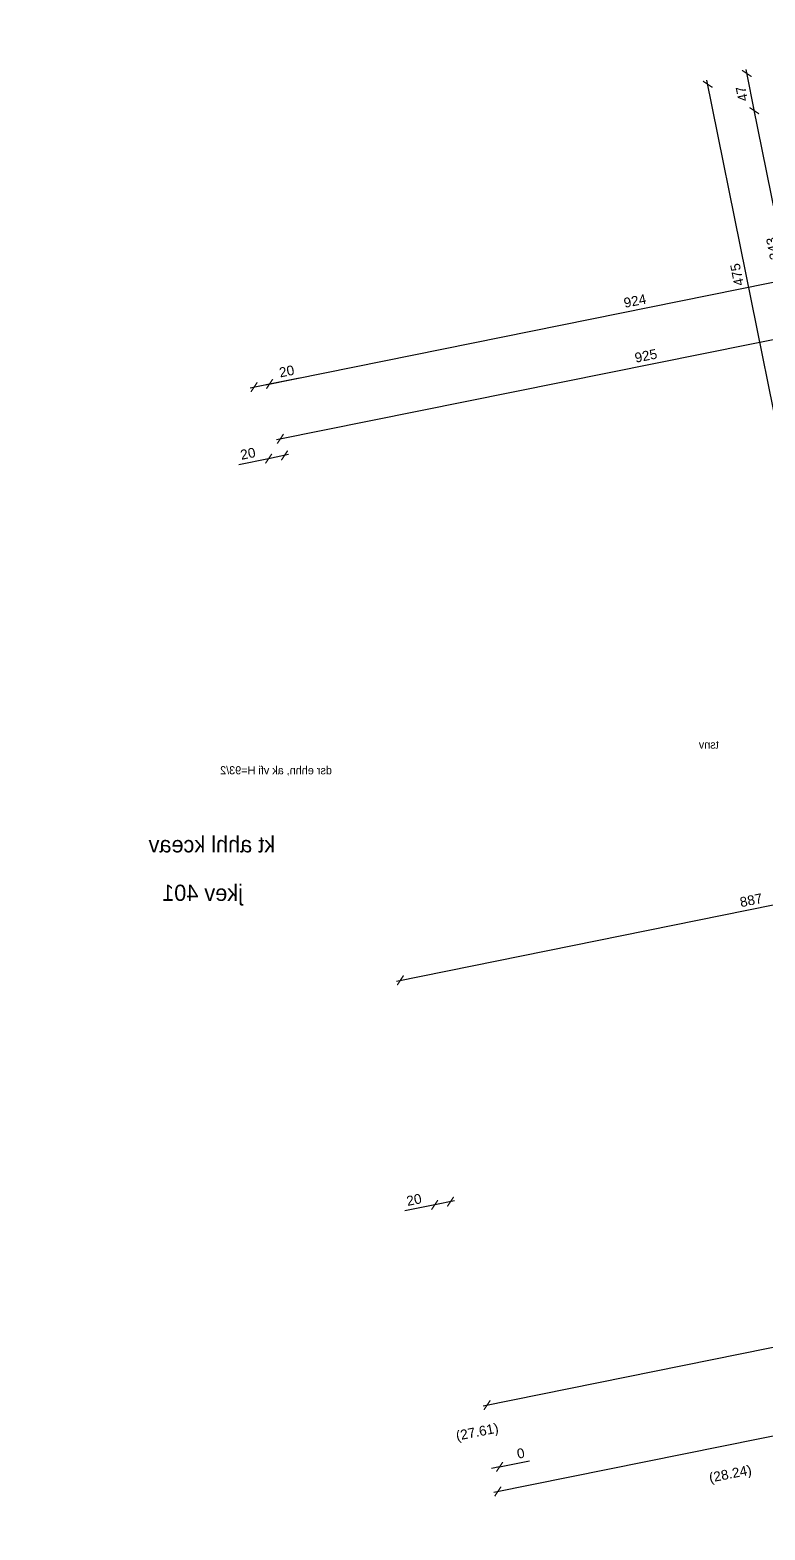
# Model space of a CAD drawing. Header units: inches. Extents: x -17555537 to 12417971, y -67520139 to 3709.
# Drawn here: x -774 to 133, y 1507 to 3357 of the extents above; entities that cross this region are included whole.
import ezdxf

# ---------------------------------------------------------------- set-up
doc = ezdxf.new("R2010")
doc.units = ezdxf.units.IN
doc.header["$MEASUREMENT"] = 0
doc.layers.add('A-Anno-Dim 100', color=9, linetype='Continuous')
doc.styles.add('sivan-m', font='SIVAN_M.SHX')
doc.styles.add('sivan_m', font='SIVAN_M.SHX')
doc.styles.get("Standard").update_dxf_attribs({"font": 'Arial.ttf'})
doc.dimstyles.new('Dim', dxfattribs={"dimtxt": 12, "dimasz": 10, "dimexe": 0.18, "dimexo": 0.0625, "dimgap": 5, "dimtad": 1, "dimdec": 0, "dimzin": 0, "dimdsep": 46, "dimtxsty": 'Standard', "dimblk": 'ARCHTICK', "dimblk1": 'ARCHTICK', "dimblk2": 'ARCHTICK', "dimcen": 0.09, "dimdle": 5, "dimse1": 1, "dimse2": 1, "dimadec": 0, "dimazin": 0, "dimtfac": 1, "dimtdec": 0, "dimtofl": 0, "dimtmove": 0, "dimatfit": 3, "dimfxl": 1, "dimtolj": 1, "dimtzin": 0, "dimarcsym": 0})

# ---------------------------------------------------------------- blocks, each defined once
blk = doc.blocks.new('_ArchTick')
at = {"color": 0, "linetype": 'ByBlock', "const_width": 0.15}
blk.add_lwpolyline([(-0.5, -0.5), (0.5, 0.5)], dxfattribs=at)
blk = doc.blocks.new('*D35')
at = {"layer": 'A-Anno-Dim 100', "color": 0, "lineweight": -2, "transparency": 16777216}
for q in [(-157.7, 1592.1), (-204.5, 1582.7)]:
    blk.add_line((-194.7, 1584.6), q, dxfattribs=at)
at = {"layer": 'A-Anno-Dim 100', "color": 0, "lineweight": -2, "transparency": 16777216, "xscale": 10, "yscale": 10, "zscale": 10}
for rotation in [11.41996264021457, 191.4199626402145]:
    blk.add_blockref('_ArchTick', (-194.7, 1584.6), dxfattribs=dict(at, rotation=rotation))
at = {"layer": 'A-Anno-Dim 100', "color": 0, "transparency": 16777216, "insert": (-168.6, 1601.2), "char_height": 12, "attachment_point": 5, "rotation": 11.42}
blk.add_mtext('\\A1;0', dxfattribs=at)
blk = doc.blocks.new('*D36')
at = {"layer": 'A-Anno-Dim 100', "color": 0, "lineweight": -2, "transparency": 16777216}
blk.add_line((-215, 1659.8), (540.5, 1812.4), dxfattribs=at)
at = {"layer": 'A-Anno-Dim 100', "color": 0, "lineweight": -2, "transparency": 16777216, "xscale": 10, "yscale": 10, "zscale": 10}
for p, rotation in [((535.6, 1811.4), 11.41996264021457), ((-210.1, 1660.8), 191.4199626402145)]:
    blk.add_blockref('_ArchTick', p, dxfattribs=dict(at, rotation=rotation))
at = {"layer": 'A-Anno-Dim 100', "color": 0, "transparency": 16777216, "insert": (160.6, 1747), "char_height": 12, "attachment_point": 5, "rotation": 11.42}
blk.add_mtext('\\A1;761', dxfattribs=at)
blk = doc.blocks.new('*D42')
at = {"layer": 'A-Anno-Dim 100', "color": 0, "lineweight": -2, "transparency": 16777216}
blk.add_line((-201.7, 1553.2), (560.9, 1707.2), dxfattribs=at)
at = {"layer": 'A-Anno-Dim 100', "color": 0, "lineweight": -2, "transparency": 16777216, "xscale": 10, "yscale": 10, "zscale": 10}
for p, rotation in [((556, 1706.2), 11.41996264021457), ((-196.8, 1554.2), 191.4199626402145)]:
    blk.add_blockref('_ArchTick', p, dxfattribs=dict(at, rotation=rotation))
at = {"layer": 'A-Anno-Dim 100', "color": 0, "transparency": 16777216, "insert": (177.4, 1641.1), "char_height": 12, "attachment_point": 5, "rotation": 11.42}
blk.add_mtext('\\A1;768', dxfattribs=at)
blk = doc.blocks.new('*D52')
at = {"layer": 'A-Anno-Dim 100', "color": 0, "lineweight": -2, "transparency": 16777216}
for p, q in [((-274.8, 1907.8), (-311.6, 1900.4)), ((-250.4, 1912.7), (-274.8, 1907.8))]:
    blk.add_line(p, q, dxfattribs=at)
at = {"layer": 'A-Anno-Dim 100', "color": 0, "lineweight": -2, "transparency": 16777216, "xscale": 10, "yscale": 10, "zscale": 10}
for p, rotation in [((-274.8, 1907.8), 191.4199626402145), ((-255.3, 1911.7), 11.41996264021457)]:
    blk.add_blockref('_ArchTick', p, dxfattribs=dict(at, rotation=rotation))
at = {"layer": 'A-Anno-Dim 100', "color": 0, "transparency": 16777216, "insert": (-300.3, 1914), "char_height": 12, "attachment_point": 5, "rotation": 11.42}
blk.add_mtext('\\A1;20', dxfattribs=at)
blk = doc.blocks.new('*D54')
at = {"layer": 'A-Anno-Dim 100', "color": 0, "lineweight": -2, "transparency": 16777216}
blk.add_line((-322, 2183.9), (557.6, 2361.6), dxfattribs=at)
at = {"layer": 'A-Anno-Dim 100', "color": 0, "lineweight": -2, "transparency": 16777216, "xscale": 10, "yscale": 10, "zscale": 10}
for p, rotation in [((552.7, 2360.6), 11.41996264021457), ((-317.1, 2184.9), 191.4199626402145)]:
    blk.add_blockref('_ArchTick', p, dxfattribs=dict(at, rotation=rotation))
at = {"layer": 'A-Anno-Dim 100', "color": 0, "transparency": 16777216, "insert": (115.6, 2283.6), "char_height": 12, "attachment_point": 5, "rotation": 11.42}
blk.add_mtext('\\A1;887', dxfattribs=at)
blk = doc.blocks.new('*D75')
at = {"layer": 'A-Anno-Dim 100', "color": 0, "lineweight": -2, "transparency": 16777216}
blk.add_line((-470.1, 2851.9), (446, 3036.9), dxfattribs=at)
at = {"layer": 'A-Anno-Dim 100', "color": 0, "lineweight": -2, "transparency": 16777216, "xscale": 10, "yscale": 10, "zscale": 10}
for p, rotation in [((441.1, 3035.9), 11.41996264021457), ((-465.2, 2852.9), 191.4199626402145)]:
    blk.add_blockref('_ArchTick', p, dxfattribs=dict(at, rotation=rotation))
at = {"layer": 'A-Anno-Dim 100', "color": 0, "transparency": 16777216, "insert": (-14.2, 2955.3), "char_height": 12, "attachment_point": 5, "rotation": 11.42}
blk.add_mtext('\\A1;925', dxfattribs=at)
blk = doc.blocks.new('*D82')
at = {"layer": 'A-Anno-Dim 100', "color": 0, "lineweight": -2, "transparency": 16777216}
for p, q in [((-455.2, 2833.4), (-479.7, 2828.4)), ((-479.7, 2828.4), (-516.5, 2821))]:
    blk.add_line(p, q, dxfattribs=at)
at = {"layer": 'A-Anno-Dim 100', "color": 0, "lineweight": -2, "transparency": 16777216, "xscale": 10, "yscale": 10, "zscale": 10}
for p, rotation in [((-479.7, 2828.4), 191.4199626402145), ((-460.1, 2832.4), 11.41996264021457)]:
    blk.add_blockref('_ArchTick', p, dxfattribs=dict(at, rotation=rotation))
at = {"layer": 'A-Anno-Dim 100', "color": 0, "transparency": 16777216, "insert": (-505.2, 2834.6), "char_height": 12, "attachment_point": 5, "rotation": 11.42}
blk.add_mtext('\\A1;20', dxfattribs=at)
blk = doc.blocks.new('*D89')
at = {"layer": 'A-Anno-Dim 100', "color": 0, "lineweight": -2, "transparency": 16777216}
blk.add_line((188.4, 2917.1), (118.6, 3262.6), dxfattribs=at)
at = {"layer": 'A-Anno-Dim 100', "color": 0, "lineweight": -2, "transparency": 16777216, "xscale": 10, "yscale": 10, "zscale": 10}
for p, rotation in [((119.6, 3257.7), 101.4199626402146), ((187.4, 2922), 281.4199626402146)]:
    blk.add_blockref('_ArchTick', p, dxfattribs=dict(at, rotation=rotation))
at = {"layer": 'A-Anno-Dim 100', "color": 0, "transparency": 16777216, "insert": (142.6, 3087.7), "char_height": 12, "attachment_point": 5, "rotation": 101.42}
blk.add_mtext('\\A1;343', dxfattribs=at)
blk = doc.blocks.new('*D90')
at = {"layer": 'A-Anno-Dim 100', "color": 0, "lineweight": -2, "transparency": 16777216}
blk.add_line((120.6, 3252.8), (109.4, 3308.5), dxfattribs=at)
at = {"layer": 'A-Anno-Dim 100', "color": 0, "lineweight": -2, "transparency": 16777216, "xscale": 10, "yscale": 10, "zscale": 10}
for p, rotation in [((110.3, 3303.6), 101.4199626402146), ((119.6, 3257.7), 281.4199626402146)]:
    blk.add_blockref('_ArchTick', p, dxfattribs=dict(at, rotation=rotation))
at = {"layer": 'A-Anno-Dim 100', "color": 0, "transparency": 16777216, "insert": (104.2, 3278.5), "char_height": 12, "attachment_point": 5, "rotation": 101.42}
blk.add_mtext('\\A1;47', dxfattribs=at)
blk = doc.blocks.new('*D93')
at = {"layer": 'A-Anno-Dim 100', "color": 0, "lineweight": -2, "transparency": 16777216}
blk.add_line((157.1, 2820), (61.1, 3295.2), dxfattribs=at)
at = {"layer": 'A-Anno-Dim 100', "color": 0, "lineweight": -2, "transparency": 16777216, "xscale": 10, "yscale": 10, "zscale": 10}
for p, rotation in [((62.1, 3290.3), 101.4199626402146), ((156.1, 2824.9), 281.4199626402146)]:
    blk.add_blockref('_ArchTick', p, dxfattribs=dict(at, rotation=rotation))
at = {"layer": 'A-Anno-Dim 100', "color": 0, "transparency": 16777216, "insert": (98.3, 3055.4), "char_height": 12, "attachment_point": 5, "rotation": 101.42}
blk.add_mtext('\\A1;475', dxfattribs=at)
blk = doc.blocks.new('*D94')
at = {"layer": 'A-Anno-Dim 100', "color": 0, "lineweight": -2, "transparency": 16777216}
for p, q in [((-478.5, 2920.6), (-441.7, 2928)), ((-502.5, 2915.7), (-478.5, 2920.6))]:
    blk.add_line(p, q, dxfattribs=at)
at = {"layer": 'A-Anno-Dim 100', "color": 0, "lineweight": -2, "transparency": 16777216, "xscale": 10, "yscale": 10, "zscale": 10}
for p, rotation in [((-478.5, 2920.6), 11.41996264021457), ((-497.6, 2916.7), 191.4199626402145)]:
    blk.add_blockref('_ArchTick', p, dxfattribs=dict(at, rotation=rotation))
at = {"layer": 'A-Anno-Dim 100', "color": 0, "transparency": 16777216, "insert": (-457.4, 2936.2), "char_height": 12, "attachment_point": 5, "rotation": 11.42}
blk.add_mtext('\\A1;20', dxfattribs=at)
blk = doc.blocks.new('*D95')
at = {"layer": 'A-Anno-Dim 100', "color": 0, "lineweight": -2, "transparency": 16777216}
blk.add_line((-483.4, 2919.6), (432.4, 3104.6), dxfattribs=at)
at = {"layer": 'A-Anno-Dim 100', "color": 0, "lineweight": -2, "transparency": 16777216, "xscale": 10, "yscale": 10, "zscale": 10}
for p, rotation in [((427.5, 3103.6), 11.41996264021457), ((-478.5, 2920.6), 191.4199626402145)]:
    blk.add_blockref('_ArchTick', p, dxfattribs=dict(at, rotation=rotation))
at = {"layer": 'A-Anno-Dim 100', "color": 0, "transparency": 16777216, "insert": (-27.7, 3023), "char_height": 12, "attachment_point": 5, "rotation": 11.42}
blk.add_mtext('\\A1;924', dxfattribs=at)

msp = doc.modelspace()

# ---------------------------------------------------------------- texts
at = {"layer": 'A-Anno-Dim 100', "text_generation_flag": 2}
for s, height, style, p in [('tsnv', 10, 'sivan_m', (75.6, 2470.7)), ('dsr ehhn, ak vfi H=93/2', 10, 'sivan-m', (-401.6, 2439)), ('kt ahhl kceav', 20, 'sivan-m', (-471.7, 2342.6, 74975)), ('jkev 401', 20, 'sivan-m', (-511.4, 2282.8, 74975))]:
    msp.add_text(s, height=height, dxfattribs=dict(at, style=style)).set_placement(p)
at = {"layer": 'A-Anno-Dim 100'}
for s, p in [('(27.61)', (-247.3, 1616.8, 25)), ('(28.24)', (65, 1565.1, 25))]:
    msp.add_text(s, height=12, rotation=11.1176, dxfattribs=at).set_placement(p)

# ---------------------------------------------------------------- dimensions: what is measured, and where the dimension line sits
for base, p1, p2, angle, picture, middle in [((110.3, 3303.6, 25), (385.5, 3311.5, 25), (376.2, 3357.3, 25), 101.42, '*D90', (104.2, 3278.5, 25)), ((62.1, 3290.3, 25), (447.7, 2883.8, 25), (28, 3283.4, 25), 101.42, '*D93', (98.3, 3055.4, 25)), ((119.6, 3257.7, 25), (453.3, 2975.7, 25), (385.5, 3311.5, 25), 101.42, '*D89', (142.6, 3087.7, 25)), ((427.5, 3103.6, 25), (-460.7, 2832.7, 25), (453.3, 2975.7, 25), 11.42, '*D95', (-27.7, 3023, 25)), ((552.7, 2360.6, 25), (-325.6, 2227.4), (568.2, 2283.8, 25), 11.42, '*D54', (115.6, 2283.6, 25)), ((535.6, 1811.4, 25), (-202.7, 1624.4), (541.5, 1782.2), 11.42, '*D36', (160.6, 1747, 25))]:
    dim = msp.add_linear_dim(base=base, p1=p1, p2=p2, angle=angle, dimstyle='Dim', override={"dimtmove": 1}, dxfattribs=at)
    dim.commit()
    dim.dimension.update_dxf_attribs({"geometry": picture, "text_midpoint": middle})
for base, p1, p2, angle, picture, middle in [((441.1, 3035.9, 25), (-423.7, 2647.1), (453.3, 2975.7, 25), 11.42, '*D75', (-14.2, 2955.3, 25)), ((-478.4542, 2920.6008, 25), (-479.7476, 2828.4131, 25), (-460.7001, 2832.7082, 25), 11.42, '*D94', (-457.3602, 2936.1674, 25)), ((-479.7, 2828.4, 25), (-455.4, 2809), (-475.1, 2805.4), 11.42, '*D82', (-505.2, 2834.6, 25)), ((-274.8, 1907.8, 25), (-255.6, 1913), (-275.1, 1909.1), 11.42, '*D52', (-300.3, 1914, 25)), ((556, 1706.2, 25), (-206, 1599.3, 25), (546.9, 1751.4, 25), 11.42, '*D42', (177.4, 1641.1, 25)), ((-194.6805616, 1584.6412643, 25), (-202.7182556, 1624.432228), (-202.7182556, 1624.432228), 11.4199626, '*D35', (-168.5986629, 1601.2154375, 25))]:
    dim = msp.add_linear_dim(base=base, p1=p1, p2=p2, angle=angle, dimstyle='Dim', dxfattribs=at)
    dim.commit()
    dim.dimension.update_dxf_attribs({"geometry": picture, "text_midpoint": middle})

doc.saveas('drawing.dxf')
